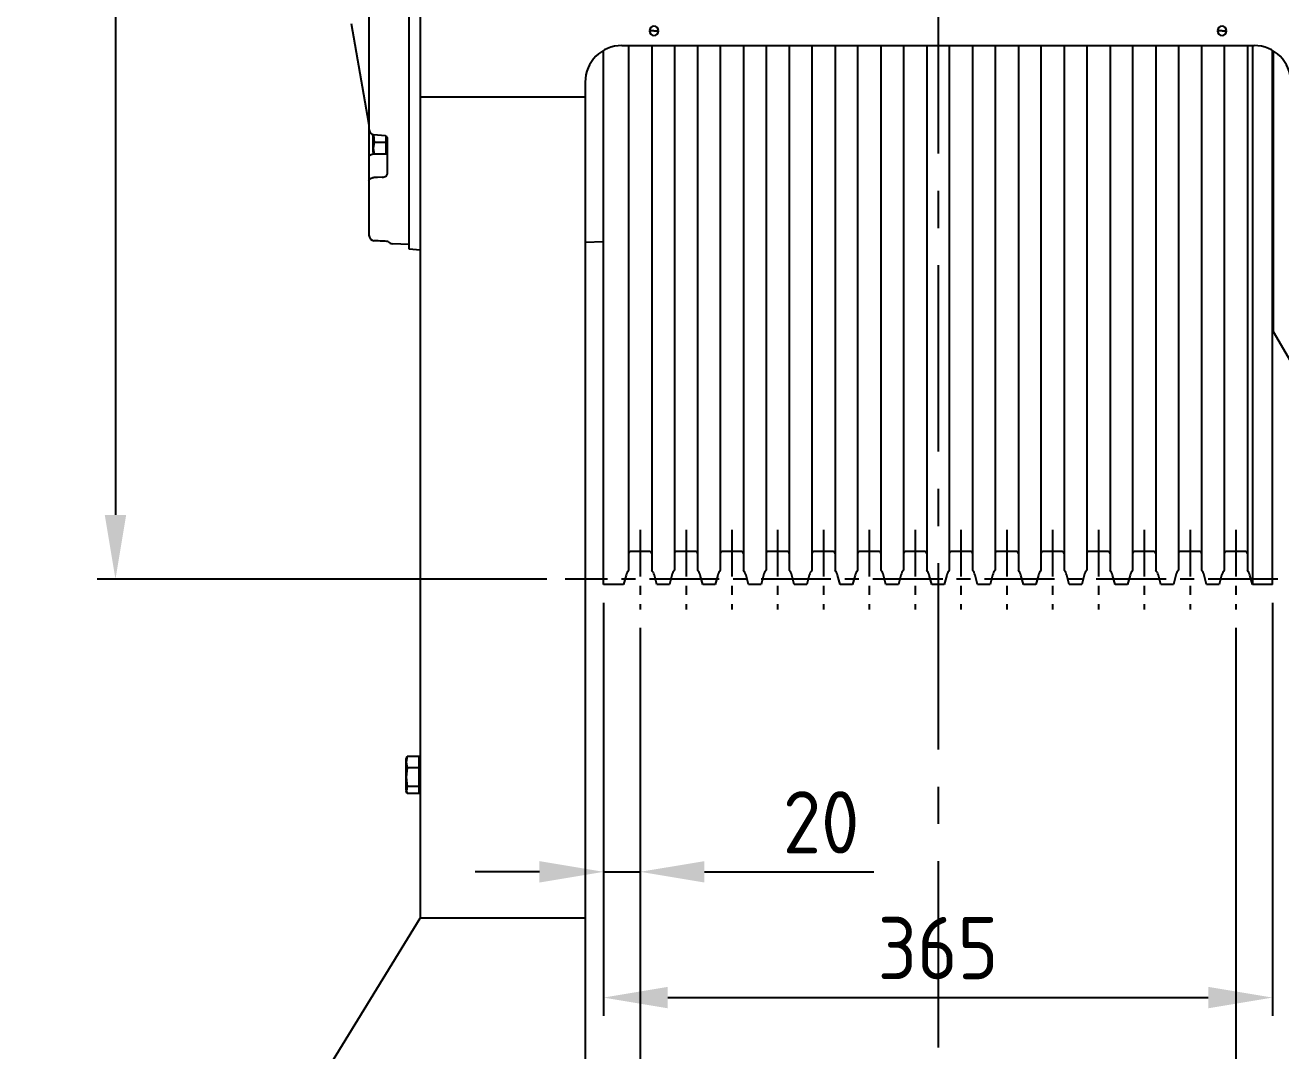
# Model space of a CAD drawing. Header units: millimetres. Extents: x -13 to 15102, y -1400 to 6249.
# Drawn here: x 9232 to 9918, y 1107 to 1666 of the extents above; entities that cross this region are included whole.
import ezdxf

# ---------------------------------------------------------------- set-up
doc = ezdxf.new("R2010")
doc.units = ezdxf.units.MM
doc.header["$LTSCALE"] = 2
doc.linetypes.add('CENTER', pattern=[10.16, 6.35, -1.27, 1.27, -1.27])
doc.linetypes.add('CENTER8', pattern=[6.35, 3.96875, -0.79375, 0.79375, -0.79375])
doc.layers.add('1轮廓实线层', color=7, linetype='Continuous')
doc.layers.add('3中心线层', color=1, linetype='CENTER8')
doc.styles.get("Standard").update_dxf_attribs({"font": 'isocp.shx', "height": 34, "bigfont": 'whgtxt.shx'})
doc.dimstyles.new('ISO-25', dxfattribs={"dimtxt": 34, "dimasz": 35, "dimexe": 10, "dimexo": 10, "dimgap": 10, "dimtad": 1, "dimdec": 4, "dimtxsty": 'Standard', "dimcen": 2.5, "dimclrd": 3, "dimclre": 3, "dimclrt": 2, "dimadec": 1, "dimazin": 2, "dimtfac": 1, "dimtdec": 4, "dimtmove": 0, "dimatfit": 3, "dimfxl": 1, "dimarcsym": 0})

# ---------------------------------------------------------------- blocks, each defined once
blk = doc.blocks.new('*D4825')
at = {"color": 3, "lineweight": -2}
for p, q in [((10399, 1241.34), (10399, 443.36)), ((9328, 929.05), (9328, 443.36)), ((9363, 453.36), (10364, 453.36))]:
    blk.add_line(p, q, dxfattribs=at)
at = {"color": 3}
for points in [[(9363, 459.2), (9363, 447.53), (9328, 453.36)], [(10364, 447.53), (10364, 459.2), (10399, 453.36)]]:
    blk.add_solid(points, dxfattribs=at)
at = {"layer": 'Defpoints', "color": 0}
for p in [(10399, 1251.34), (9328, 939.05), (10399, 453.36)]:
    blk.add_point(p, dxfattribs=at)
at = {"color": 2, "insert": (9863.5, 480.36), "char_height": 34, "attachment_point": 5}
blk.add_mtext('1071', dxfattribs=at)
blk = doc.blocks.new('*D4826')
at = {"color": 3, "lineweight": -2}
for p, q in [((9517.11, 2114.05), (9271.68, 2114.05)), ((9281.68, 2079.05), (9281.68, 1399.05)), ((9517.11, 1364.05), (9271.68, 1364.05))]:
    blk.add_line(p, q, dxfattribs=at)
at = {"color": 3}
for points in [[(9287.52, 2079.05), (9275.85, 2079.05), (9281.68, 2114.05)], [(9275.85, 1399.05), (9287.52, 1399.05), (9281.68, 1364.05)]]:
    blk.add_solid(points, dxfattribs=at)
at = {"layer": 'Defpoints', "color": 0}
for p in [(9527.11, 2114.05), (9281.68, 1364.05), (9527.11, 1364.05)]:
    blk.add_point(p, dxfattribs=at)
at = {"color": 2, "insert": (9254.68, 1739.05), "char_height": 34, "attachment_point": 5, "rotation": 90}
blk.add_mtext('%%c750', dxfattribs=at)
blk = doc.blocks.new('*D4831')
at = {"color": 3, "lineweight": -2}
for p, q in [((9548, 1351.05), (9548, 1125.72)), ((9913, 1351.05), (9913, 1125.72)), ((9583, 1135.72), (9878, 1135.72))]:
    blk.add_line(p, q, dxfattribs=at)
at = {"color": 3}
for points in [[(9583, 1141.56), (9583, 1129.89), (9548, 1135.72)], [(9878, 1129.89), (9878, 1141.56), (9913, 1135.72)]]:
    blk.add_solid(points, dxfattribs=at)
at = {"layer": 'Defpoints', "color": 0}
for p in [(9548, 1361.05), (9913, 1361.05), (9913, 1135.72)]:
    blk.add_point(p, dxfattribs=at)
at = {"color": 2, "insert": (9730.5, 1162.72), "char_height": 34, "attachment_point": 5}
blk.add_mtext('365', dxfattribs=at)
blk = doc.blocks.new('*D4843')
at = {"color": 3, "lineweight": -2}
for p, q in [((9548, 1351.05), (9548, 1194.34)), ((9568, 1337.49), (9568, 1194.34)), ((9513, 1204.34), (9478, 1204.34)), ((9548, 1204.34), (9568, 1204.34)), ((9603, 1204.34), (9695.43, 1204.34))]:
    blk.add_line(p, q, dxfattribs=at)
at = {"color": 3}
for points in [[(9513, 1198.5), (9513, 1210.17), (9548, 1204.34)], [(9603, 1210.17), (9603, 1198.5), (9568, 1204.34)]]:
    blk.add_solid(points, dxfattribs=at)
at = {"layer": 'Defpoints', "color": 0}
for p in [(9548, 1361.05), (9568, 1347.49), (9568, 1204.34)]:
    blk.add_point(p, dxfattribs=at)
at = {"color": 2, "insert": (9666.72, 1231.34), "char_height": 34, "attachment_point": 5}
blk.add_mtext('20', dxfattribs=at)
blk = doc.blocks.new('*D4844')
at = {"color": 3, "lineweight": -2}
for p, q in [((9568, 1184.34), (9568, 670.96)), ((9378, 912.29), (9378, 670.96)), ((9413, 680.96), (9533, 680.96))]:
    blk.add_line(p, q, dxfattribs=at)
at = {"color": 3}
for points in [[(9413, 686.79), (9413, 675.12), (9378, 680.96)], [(9533, 675.12), (9533, 686.79), (9568, 680.96)]]:
    blk.add_solid(points, dxfattribs=at)
at = {"layer": 'Defpoints', "color": 0}
for p in [(9568, 1194.34), (9378, 922.29), (9568, 680.96)]:
    blk.add_point(p, dxfattribs=at)
at = {"color": 2, "insert": (9473, 707.96), "char_height": 34, "attachment_point": 5}
blk.add_mtext('190', dxfattribs=at)
blk = doc.blocks.new('*D4845')
at = {"color": 3, "lineweight": -2}
for p, q in [((9568, 1337.49), (9568, 670.96)), ((9893, 1337.49), (9893, 670.96)), ((9603, 680.96), (9858, 680.96))]:
    blk.add_line(p, q, dxfattribs=at)
at = {"color": 3}
for points in [[(9603, 686.79), (9603, 675.12), (9568, 680.96)], [(9858, 675.12), (9858, 686.79), (9893, 680.96)]]:
    blk.add_solid(points, dxfattribs=at)
at = {"layer": 'Defpoints', "color": 0}
for p in [(9568, 1347.49), (9893, 1347.49), (9893, 680.96)]:
    blk.add_point(p, dxfattribs=at)
at = {"color": 2, "insert": (9730.5, 707.96), "char_height": 34, "attachment_point": 5}
blk.add_mtext('325', dxfattribs=at)
blk = doc.blocks.new('*D4846')
at = {"color": 3, "lineweight": -2}
for p, q in [((9893, 1337.49), (9893, 670.96)), ((10148, 912.29), (10148, 670.96)), ((9928, 680.96), (10113, 680.96))]:
    blk.add_line(p, q, dxfattribs=at)
at = {"color": 3}
for points in [[(9928, 686.79), (9928, 675.12), (9893, 680.96)], [(10113, 675.12), (10113, 686.79), (10148, 680.96)]]:
    blk.add_solid(points, dxfattribs=at)
at = {"layer": 'Defpoints', "color": 0}
for p in [(9893, 1347.49), (10148, 922.29), (10148, 680.96)]:
    blk.add_point(p, dxfattribs=at)
at = {"color": 2, "insert": (10020.5, 707.96), "char_height": 34, "attachment_point": 5}
blk.add_mtext('255', dxfattribs=at)

msp = doc.modelspace()

# ---------------------------------------------------------------- linework, layer by layer
at = {"color": 1, "linetype": 'CENTER', "ltscale": 2}
for p, q in [((9568.00268, 1390.94916), (9568.00268, 1347.48528)), ((9593.00268, 1390.94916), (9593.00268, 1347.48528)), ((9618.00269, 1390.94916), (9618.00269, 1347.48528)), ((9643.0027, 1390.94916), (9643.0027, 1347.48528)), ((9668.00267, 1390.94916), (9668.00267, 1347.48528)), ((9693.00268, 1390.94916), (9693.00268, 1347.48528)), ((9718.00268, 1390.94916), (9718.00268, 1347.48528)), ((9743.00269, 1390.94916), (9743.00269, 1347.48528)), ((9768.0027, 1390.94916), (9768.0027, 1347.48528)), ((9793.00267, 1390.94916), (9793.00267, 1347.48528)), ((9818.00268, 1390.94916), (9818.00268, 1347.48528)), ((9843.00268, 1390.94916), (9843.00268, 1347.48528)), ((9868.00269, 1390.94916), (9868.00269, 1347.48528)), ((9893.00268, 1390.94916), (9893.00268, 1347.48528))]:
    msp.add_line(p, q, dxfattribs=at)
at = {"layer": '1轮廓实线层'}
for p, q in [((9448.0027, 1852.85468), (9448.0027, 1627.02177)), ((9419.9571, 1739.05303), (9419.9571, 1612.89591)), ((9442.00266, 1544.05304), (9442.00266, 1729.59228)), ((9420.0027, 1685.10601), (9420.0027, 1609.49311)), ((9419.9571, 1612.89591), (9410.42078, 1666.97908)), ((9575.5027, 1663.20192), (9573.0027, 1663.20192)), ((9575.5027, 1663.20192), (9578.00269, 1663.20192)), ((9885.5027, 1663.20192), (9883.0027, 1663.20192)), ((9885.5027, 1663.20192), (9888.0027, 1663.20192)), ((9558.00265, 1655.20192), (9903.00268, 1655.20192)), ((9913.57258, 1499.05304), (9913.57258, 1652.18064)), ((9538.00267, 1635.20191), (9538.00267, 1627.02177)), ((9538.00267, 1627.02177), (9448.0027, 1627.02177)), ((9448.0027, 1627.02177), (9448.0027, 1179.05303)), ((9538.00267, 1627.02177), (9538.00267, 1179.05303)), ((9420.0027, 1609.49311), (9420.0027, 1594.41525)), ((9422.32269, 1599.11612), (9422.32269, 1606.57119)), ((9422.39189, 1606.6057), (9422.82182, 1602.23555)), ((9428.86824, 1605.92637), (9422.72043, 1606.50641)), ((9429.40265, 1602.23555), (9429.40265, 1605.65998)), ((9429.95435, 1605.03008), (9430.00269, 1604.63222)), ((9430.00269, 1604.63222), (9430.00269, 1585.02853)), ((9422.82182, 1602.23555), (9422.32269, 1599.11612)), ((9422.32269, 1599.11612), (9422.82182, 1595.99668)), ((9422.32269, 1597.27932), (9422.32269, 1599.11612)), ((9422.5986, 1596.52125), (9422.32269, 1597.27932)), ((9429.40265, 1602.23555), (9422.82182, 1602.23555)), ((9429.40265, 1599.69077), (9429.40265, 1602.23555)), ((9429.40265, 1598.54146), (9429.40265, 1599.69077)), ((9429.40265, 1595.99668), (9429.40265, 1598.54146)), ((9430.00269, 1597.82932), (9429.40265, 1597.22932)), ((9420.0027, 1594.41525), (9420.0027, 1581.54384)), ((9422.82182, 1595.99668), (9422.68026, 1596.55098)), ((9429.40265, 1595.99668), (9422.82182, 1595.99668)), ((9420.0027, 1581.54384), (9420.0027, 1551.68197)), ((9422.84209, 1548.68627), (9422.87183, 1548.70481)), ((9441.87182, 1546.5982), (9432.87182, 1546.99115)), ((9448.0027, 1543.5281), (9442.00266, 1544.05304)), ((9548.00266, 1548.16428), (9538.00267, 1547.72768)), ((9913.57258, 1499.05304), (9913.00267, 1499.93064)), ((9923.00269, 1482.71965), (9913.57258, 1499.05304)), ((9440.82183, 1267.30981), (9440.3227, 1264.1977)), ((9440.3227, 1266.02476), (9440.60111, 1266.78976)), ((9440.3227, 1264.1977), (9440.3227, 1266.02476)), ((9440.3227, 1264.1977), (9440.82183, 1261.08559)), ((9440.3227, 1256.01058), (9440.3227, 1264.1977)), ((9440.82183, 1261.08559), (9440.3227, 1256.01058)), ((9440.68212, 1266.76028), (9440.82183, 1267.30981)), ((9447.40266, 1267.30981), (9440.82183, 1267.30981)), ((9447.40266, 1261.08559), (9440.82183, 1261.08559)), ((9447.40266, 1264.77101), (9447.40266, 1267.30981)), ((9447.40266, 1266.07477), (9448.0027, 1265.47476)), ((9447.40266, 1263.62439), (9447.40266, 1264.77101)), ((9447.40266, 1261.08559), (9447.40266, 1263.62439)), ((9447.40266, 1256.94548), (9447.40266, 1261.08559)), ((9440.3227, 1256.01058), (9440.82183, 1250.93555)), ((9440.3227, 1248.97265), (9440.3227, 1256.01058)), ((9447.40266, 1255.07565), (9447.40266, 1256.94548)), ((9447.40266, 1250.93555), (9447.40266, 1255.07565)), ((9440.3227, 1251.76944), (9440.64683, 1249.1306)), ((9440.82183, 1250.93555), (9440.3227, 1248.97265)), ((9440.3227, 1248.97265), (9440.82183, 1247.00972)), ((9440.3227, 1248.97265), (9440.3227, 1248.29476)), ((9440.60111, 1247.52977), (9440.3227, 1248.29476)), ((9447.40266, 1250.93555), (9440.82183, 1250.93555)), ((9447.40266, 1249.33424), (9447.40266, 1250.93555)), ((9448.0027, 1248.84476), (9447.40266, 1248.24475)), ((9447.40266, 1247.00972), (9447.40266, 1248.61102)), ((9448.0027, 1249.48057), (9447.45267, 1248.97265)), ((9447.40266, 1247.00972), (9440.82183, 1247.00972)), ((9328.00269, 984.05304), (9448.0027, 1179.05303)), ((9538.00267, 1179.05303), (9448.0027, 1179.05303)), ((9538.00267, 1179.05303), (9538.00267, 939.05302))]:
    msp.add_line(p, q, dxfattribs=at)
at = {"layer": '1轮廓实线层', "color": 4}
for p, q in [((9548.00266, 1361.05304), (9548.00266, 1652.52243)), ((9561.65588, 1655.20192), (9561.65588, 1368.92312)), ((9574.34952, 1655.20192), (9574.34952, 1368.92312)), ((9586.65586, 1655.07126), (9586.65586, 1368.92312)), ((9599.3495, 1655.24244), (9599.3495, 1368.92312)), ((9611.65583, 1655.20192), (9611.65583, 1368.92312)), ((9624.34948, 1655.20192), (9624.34948, 1368.92312)), ((9636.65587, 1655.20192), (9636.65587, 1368.92312)), ((9649.34951, 1655.20192), (9649.34951, 1368.92312)), ((9661.65585, 1655.20192), (9661.65585, 1368.92312)), ((9674.34949, 1655.20192), (9674.34949, 1368.92312)), ((9686.65588, 1655.20192), (9686.65588, 1368.92312)), ((9699.34952, 1655.20192), (9699.34952, 1368.92312)), ((9711.65586, 1655.20192), (9711.65586, 1368.92312)), ((9724.3495, 1655.20192), (9724.3495, 1368.92312)), ((9736.65583, 1655.20192), (9736.65583, 1368.92312)), ((9749.34948, 1655.20192), (9749.34948, 1368.92312)), ((9761.65587, 1655.20192), (9761.65587, 1368.92312)), ((9774.34951, 1655.20192), (9774.34951, 1368.92312)), ((9786.65585, 1655.20192), (9786.65585, 1368.92312)), ((9799.34949, 1655.20192), (9799.34949, 1368.92312)), ((9811.65588, 1655.20192), (9811.65588, 1368.92312)), ((9824.34952, 1655.20192), (9824.34952, 1368.92312)), ((9836.65586, 1655.20192), (9836.65586, 1368.92312)), ((9849.3495, 1655.20192), (9849.3495, 1368.92312)), ((9861.65583, 1655.24245), (9861.65583, 1368.92312)), ((9874.34948, 1655.07126), (9874.34948, 1368.92312)), ((9886.65587, 1655.20192), (9886.65587, 1368.92312)), ((9899.34951, 1655.20192), (9899.34951, 1368.92312)), ((9902.08873, 1655.20192), (9902.08873, 1361.05304)), ((9913.00267, 1361.05304), (9913.00267, 1652.52243)), ((9573.34948, 1379.05302), (9562.65587, 1379.05302)), ((9598.34951, 1379.05302), (9587.65584, 1379.05302)), ((9623.34949, 1379.05302), (9612.65588, 1379.05302)), ((9648.34953, 1379.05302), (9637.65586, 1379.05302)), ((9673.3495, 1379.05302), (9662.65583, 1379.05302)), ((9698.34948, 1379.05302), (9687.65587, 1379.05302)), ((9723.34951, 1379.05302), (9712.65584, 1379.05302)), ((9748.34949, 1379.05302), (9737.65588, 1379.05302)), ((9773.34953, 1379.05302), (9762.65586, 1379.05302)), ((9798.3495, 1379.05302), (9787.65583, 1379.05302)), ((9823.34948, 1379.05302), (9812.65587, 1379.05302)), ((9848.34951, 1379.05302), (9837.65584, 1379.05302)), ((9873.34949, 1379.05302), (9862.65588, 1379.05302)), ((9898.3495, 1379.05302), (9887.65586, 1379.05302)), ((9560.27526, 1366.12358), (9558.91663, 1361.05304)), ((9577.08872, 1361.05304), (9575.73009, 1366.12358)), ((9585.27529, 1366.12358), (9583.91661, 1361.05304)), ((9602.08875, 1361.05304), (9600.73006, 1366.12358)), ((9610.27527, 1366.12358), (9608.91664, 1361.05304)), ((9627.08873, 1361.05304), (9625.7301, 1366.12358)), ((9635.27525, 1366.12358), (9633.91662, 1361.05304)), ((9652.08876, 1361.05304), (9650.73008, 1366.12358)), ((9660.27528, 1366.12358), (9658.91659, 1361.05304)), ((9677.08874, 1361.05304), (9675.73011, 1366.12358)), ((9685.27526, 1366.12358), (9683.91663, 1361.05304)), ((9702.08872, 1361.05304), (9700.73009, 1366.12358)), ((9710.27529, 1366.12358), (9708.91661, 1361.05304)), ((9727.08875, 1361.05304), (9725.73006, 1366.12358)), ((9735.27527, 1366.12358), (9733.91664, 1361.05304)), ((9752.08873, 1361.05304), (9750.7301, 1366.12358)), ((9760.27525, 1366.12358), (9758.91662, 1361.05304)), ((9777.08876, 1361.05304), (9775.73008, 1366.12358)), ((9785.27528, 1366.12358), (9783.91659, 1361.05304)), ((9802.08874, 1361.05304), (9800.73011, 1366.12358)), ((9810.27526, 1366.12358), (9808.91663, 1361.05304)), ((9827.08872, 1361.05304), (9825.73009, 1366.12358)), ((9835.27529, 1366.12358), (9833.91661, 1361.05304)), ((9852.08875, 1361.05304), (9850.73006, 1366.12358)), ((9860.27527, 1366.12358), (9858.91664, 1361.05304)), ((9877.08873, 1361.05304), (9875.7301, 1366.12358)), ((9885.27525, 1366.12358), (9883.91662, 1361.05304)), ((9902.08873, 1361.05304), (9900.73008, 1366.12358)), ((9558.91663, 1361.05304), (9548.00266, 1361.05304)), ((9583.91661, 1361.05304), (9577.08872, 1361.05304)), ((9608.91664, 1361.05304), (9602.08875, 1361.05304)), ((9633.91662, 1361.05304), (9627.08873, 1361.05304)), ((9658.91659, 1361.05304), (9652.08876, 1361.05304)), ((9683.91663, 1361.05304), (9677.08874, 1361.05304)), ((9708.91661, 1361.05304), (9702.08872, 1361.05304)), ((9733.91664, 1361.05304), (9727.08875, 1361.05304)), ((9758.91662, 1361.05304), (9752.08873, 1361.05304)), ((9783.91659, 1361.05304), (9777.08876, 1361.05304)), ((9808.91663, 1361.05304), (9802.08874, 1361.05304)), ((9833.91661, 1361.05304), (9827.08872, 1361.05304)), ((9858.91664, 1361.05304), (9852.08875, 1361.05304)), ((9883.91662, 1361.05304), (9877.08873, 1361.05304)), ((9913.00267, 1361.05304), (9902.08873, 1361.05304))]:
    msp.add_line(p, q, dxfattribs=at)
at = {"layer": '1轮廓实线层', "flags": 128}
for points in [[(9420.0027, 1594.41525), (9420.05414, 1594.73253), (9420.20667, 1595.03891), (9420.4551, 1595.32393), (9420.79085, 1595.57777), (9421.20248, 1595.79175), (9421.6758, 1595.95854), (9422.19466, 1596.0724), (9422.74124, 1596.12944)], [(9420.0027, 1581.54384), (9420.05414, 1581.86111), (9420.20667, 1582.1675), (9420.4551, 1582.45251), (9420.79085, 1582.70635), (9421.20248, 1582.92033), (9421.6758, 1583.08712), (9422.19466, 1583.20098), (9422.74124, 1583.25802)], [(9427.26416, 1583.31435), (9424.73066, 1583.28271), (9422.74124, 1583.25802)], [(9427.26416, 1583.31435), (9427.81067, 1583.37139), (9428.32953, 1583.48527), (9428.80291, 1583.65204), (9429.21454, 1583.86604), (9429.55029, 1584.11988), (9429.79872, 1584.40488), (9429.95125, 1584.71127), (9430.00269, 1585.02853)]]:
    msp.add_lwpolyline(points, dxfattribs=at)
at = {"layer": '1轮廓实线层'}
for centre, radius, start, end in [((9575.50268, 1663.20192), 2.5, 0, 180), ((9885.50268, 1663.20192), 2.5, 0, 180), ((9575.50268, 1663.20192), 2.5, 180, 0), ((9885.50268, 1663.20192), 2.5, 180, 0), ((9558.00268, 1635.20192), 20, 90, 180), ((9903.00268, 1635.20192), 20, 0, 90), ((9417.00268, 1612.37497), 3, 0, 10), ((9423.00268, 1609.49311), 3, 180, 264.60174916), ((9428.55691, 1598.25237), 1.47973, 304.85852006, 341.74419768), ((9423.00268, 1551.68197), 3, 180, 266.93189123), ((9422.99165, 1551.69137), 2.98896, 180.18016507, 267.70254254), ((9433.00268, 1549.9883), 3, 214.37336444, 267.5), ((9442.00268, 1549.59535), 3, 267.5, 270)]:
    msp.add_arc(centre, radius, start, end, dxfattribs=at)
at = {"layer": '1轮廓实线层', "color": 4}
for centre, radius, start, end in [((9562.65585, 1378.05303), 1, 90, 180), ((9573.3495, 1378.05303), 1, 0, 90), ((9587.65585, 1378.05303), 1, 90, 180), ((9598.3495, 1378.05303), 1, 0, 90), ((9612.65585, 1378.05303), 1, 90, 180), ((9623.3495, 1378.05303), 1, 0, 90), ((9637.65585, 1378.05303), 1, 90, 180), ((9648.3495, 1378.05303), 1, 0, 90), ((9662.65585, 1378.05303), 1, 90, 180), ((9673.3495, 1378.05303), 1, 0, 90), ((9687.65585, 1378.05303), 1, 90, 180), ((9698.3495, 1378.05303), 1, 0, 90), ((9712.65585, 1378.05303), 1, 90, 180), ((9723.3495, 1378.05303), 1, 0, 90), ((9737.65585, 1378.05303), 1, 90, 180), ((9748.3495, 1378.05303), 1, 0, 90), ((9762.65585, 1378.05303), 1, 90, 180), ((9773.3495, 1378.05303), 1, 0, 90), ((9787.65585, 1378.05303), 1, 90, 180), ((9798.3495, 1378.05303), 1, 0, 90), ((9812.65585, 1378.05303), 1, 90, 180), ((9823.3495, 1378.05303), 1, 0, 90), ((9837.65585, 1378.05303), 1, 90, 180), ((9848.3495, 1378.05303), 1, 0, 90), ((9862.65585, 1378.05303), 1, 90, 180), ((9873.3495, 1378.05303), 1, 0, 90), ((9887.65585, 1378.05303), 1, 90, 180), ((9898.3495, 1378.05303), 1, 0, 90), ((9568.00268, 1364.05303), 8, 142.5, 165), ((9568.00268, 1364.05303), 8, 15, 37.5), ((9593.00268, 1364.05303), 8, 142.5, 165), ((9593.00268, 1364.05303), 8, 15, 37.5), ((9618.00268, 1364.05303), 8, 142.5, 165), ((9618.00268, 1364.05303), 8, 15, 37.5), ((9643.00268, 1364.05303), 8, 142.5, 165), ((9643.00268, 1364.05303), 8, 15, 37.5), ((9668.00268, 1364.05303), 8, 142.5, 165), ((9668.00268, 1364.05303), 8, 15, 37.5), ((9693.00268, 1364.05303), 8, 142.5, 165), ((9693.00268, 1364.05303), 8, 15, 37.5), ((9718.00268, 1364.05303), 8, 142.5, 165), ((9718.00268, 1364.05303), 8, 15, 37.5), ((9743.00268, 1364.05303), 8, 142.5, 165), ((9743.00268, 1364.05303), 8, 15, 37.5), ((9768.00268, 1364.05303), 8, 142.5, 165), ((9768.00268, 1364.05303), 8, 15, 37.5), ((9793.00268, 1364.05303), 8, 142.5, 165), ((9793.00268, 1364.05303), 8, 15, 37.5), ((9818.00268, 1364.05303), 8, 142.5, 165), ((9818.00268, 1364.05303), 8, 15, 37.5), ((9843.00268, 1364.05303), 8, 142.5, 165), ((9843.00268, 1364.05303), 8, 15, 37.5), ((9868.00268, 1364.05303), 8, 142.5, 165), ((9868.00268, 1364.05303), 8, 15, 37.5), ((9893.00268, 1364.05303), 8, 142.5, 165), ((9893.00268, 1364.05303), 8, 15, 37.5)]:
    msp.add_arc(centre, radius, start, end, dxfattribs=at)
at = {"layer": '1轮廓实线层'}
for points, knots in [([(9429.95739, 1605.01738), (9429.82201, 1605.23453), (9429.60702, 1605.57936), (9428.98146, 1605.91546), (9428.86898, 1605.92597), (9428.81346, 1605.93115)], [0, 0, 0, 0, 0.4627419, 0.734841855, 1, 1, 1, 1]), ([(9430.52655, 1548.29455), (9429.44163, 1548.35251), (9426.89004, 1548.48895), (9424.33848, 1548.62602), (9422.87183, 1548.70481)], [0.2345257017, 0.2345257017, 0.2345257017, 0.2345257017, 0.5600015629, 1, 1, 1, 1]), ([(9447.45267, 1248.97265), (9447.45004, 1249.04018), (9447.44534, 1249.16098), (9447.41572, 1249.28122), (9447.40266, 1249.33424)], [0, 0, 0, 0, 0.559131018, 1, 1, 1, 1]), ([(9447.40266, 1248.61102), (9447.4187, 1248.67845), (9447.44731, 1248.79876), (9447.45103, 1248.91956), (9447.45267, 1248.97265)], [0, 0, 0, 0, 0.560504335, 1, 1, 1, 1])]:
    msp.add_open_spline(points, degree=3, knots=knots, dxfattribs=at)
at = {"layer": '3中心线层', "linetype": 'CENTER', "ltscale": 8}
msp.add_line((9730.5027, 2510.63622), (9730.5027, 903.97883), dxfattribs=at)
at = {"layer": '3中心线层', "linetype": 'CENTER', "ltscale": 3}
msp.add_line((9915.92217, 1364.05303), (9527.11214, 1364.05303), dxfattribs=at)

# ---------------------------------------------------------------- dimensions: what is measured, and where the dimension line sits
at = {"color": 0}
dim = msp.add_linear_dim(base=(9281.68387, 1364.05303), p1=(9527.11214, 2114.05303), p2=(9527.11214, 1364.05303), angle=90, text='%%c<>', dimstyle='ISO-25', override={"dimtxsty": 'Standard', "dimtolj": 0}, dxfattribs=at)
dim.commit()
dim.dimension.update_dxf_attribs({"geometry": '*D4826', "text_midpoint": (9254.68387, 1739.05303)})
at = {"color": 2}
for base, p1, p2, picture, middle in [((9568.00268, 1204.33564), (9548.00266, 1361.05304), (9568.00268, 1347.48528), '*D4843', (9666.71606, 1231.33564)), ((9913.00267, 1135.72206), (9548.00266, 1361.05304), (9913.00267, 1361.05304), '*D4831', (9730.50267, 1162.72206)), ((9893.00268, 680.95657), (9568.00268, 1347.48528), (9893.00268, 1347.48528), '*D4845', (9730.50268, 707.95657)), ((10148.00268, 680.95657), (9893.00268, 1347.48528), (10148.00268, 922.29372), '*D4846', (10020.50268, 707.95657)), ((9568.00268, 680.95657), (9378.00268, 922.29372), (9568.00268, 1194.33564), '*D4844', (9473.00268, 707.95657))]:
    dim = msp.add_linear_dim(base=base, p1=p1, p2=p2, dimstyle='ISO-25', dxfattribs=at)
    dim.commit()
    dim.dimension.update_dxf_attribs({"geometry": picture, "text_midpoint": middle})
at = {"color": 0}
dim = msp.add_linear_dim(base=(10399.00268, 453.36419), p1=(9328.00269, 939.05302), p2=(10399.00268, 1251.34145), dimstyle='ISO-25', dxfattribs=at)
dim.commit()
dim.dimension.update_dxf_attribs({"geometry": '*D4825', "text_midpoint": (9863.50269, 480.36419)})

doc.saveas('drawing.dxf')
